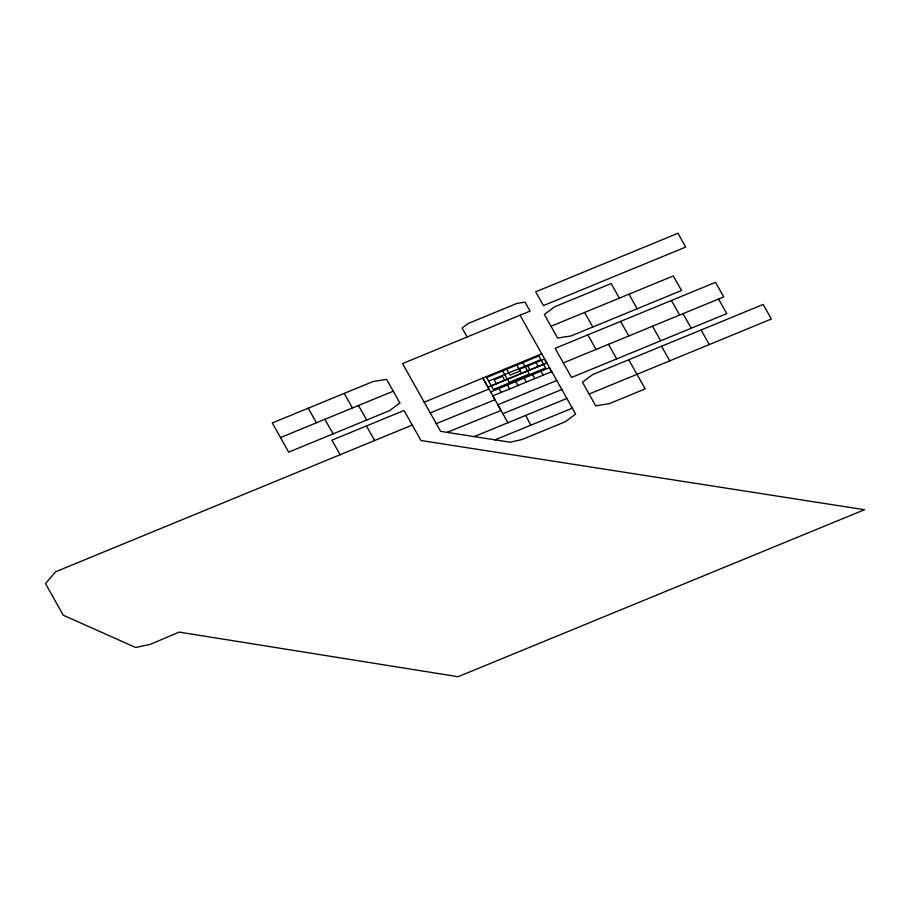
<?xml version="1.0" encoding="UTF-8"?>
<svg xmlns="http://www.w3.org/2000/svg" width="910" height="910" viewBox="0 0 910 910"><rect width="100%" height="100%" fill="white"/><g stroke="black" fill="none" stroke-linecap="round" stroke-linejoin="round"><path stroke-width="1.36" d="M280.496 437.562L393.245 391.186M550.994 326.269L673.298 275.957L681.533 290.506L571.059 335.949L557.602 338.054L544.362 314.462L554.645 306.807L611.145 283.567L619.357 298.15M424.162 402.22L541.757 353.808L575.643 414.05L565.36 421.717L522.226 439.462L510.169 442.214L440.599 431.351L402.527 363.579L530.064 311.095L525.013 302.143L516.948 303.405L468.252 323.437L462.098 328.021L467.149 336.984M488.681 381.108L540.893 359.632M519.291 369.449L544.464 359.086L546.683 363.033M520.156 370.962L510.089 375.102L506.756 369.198M487.953 387.182L546.899 362.942M491.343 385.829L543.554 364.353M490.615 391.914L549.56 367.663M412.264 425.05L55.476 571.833L45.5 583.594L63.245 615.194L135.601 647.465L150.286 644.36L179.099 632.097L458.083 676.721L864.5 509.714L420.989 440.52L404.04 410.49L331.911 440.167L340.113 454.738M563.336 362.908L723.757 296.91L715.51 282.339L555.134 348.325L571.537 377.468L726.76 313.62L718.559 299.049M551.779 371.61L492.833 395.861L501.012 410.455L447.128 432.375M556.784 380.505L497.815 404.757L507.916 422.729M502.866 413.754L561.834 389.48M474.212 436.607L566.896 398.443M589.077 394.03L771.396 319.012L763.16 304.452L592.74 374.556L582.457 382.223L595.697 405.814L609.154 403.71L645.179 388.888L628.764 359.734M495.017 439.849L572.345 408.18M430.202 412.924L488.977 389.025L482.835 378.071L495.006 399.729L436.254 423.628M587.826 334.869L596.084 349.44M358.472 405.496L366.73 420.045M701.064 329.989L709.311 344.56M671.398 300.493L679.634 315.053M620.574 321.401L628.81 335.961M519.997 315.235L541.757 353.808M344.219 393.404L352.454 407.976M682.989 313.677L691.202 328.248M652.493 326.224L660.694 340.795M661.547 346.255L669.749 360.838M628.969 294.192L637.148 308.763M608.494 344.333L616.696 358.893M584.595 312.448L592.797 327.009M549.344 367.754L551.562 371.689M536.07 362.544L538.288 366.48M540.949 371.2L543.168 375.147M527.686 365.991L529.904 369.926M532.566 374.658L534.784 378.594M522.806 362.601L529.29 374.112L509.156 382.393L502.673 370.882M516.823 365.058L521.51 373.384M524.171 378.105L526.389 382.041M515.788 381.563L518.006 385.499M504.732 380.289L502.513 376.342L494.13 379.8L496.348 383.736M507.393 385.01L509.611 388.945M499.01 388.456L501.228 392.403M366.457 425.948L374.658 440.52M324.904 419.305L333.105 433.865M308.251 408.192L316.452 422.775M525.73 415.392L530.746 425.232M399.854 402.971L389.571 410.637L288.697 452.134L272.295 422.979L373.168 381.495L386.625 379.379L399.854 402.971M677.973 233.279L535.694 291.814L543.452 305.578L685.731 247.065L677.973 233.279M538.856 355.992L486.634 377.479L493.379 389.457L545.602 367.981L538.856 355.992"/></g></svg>
